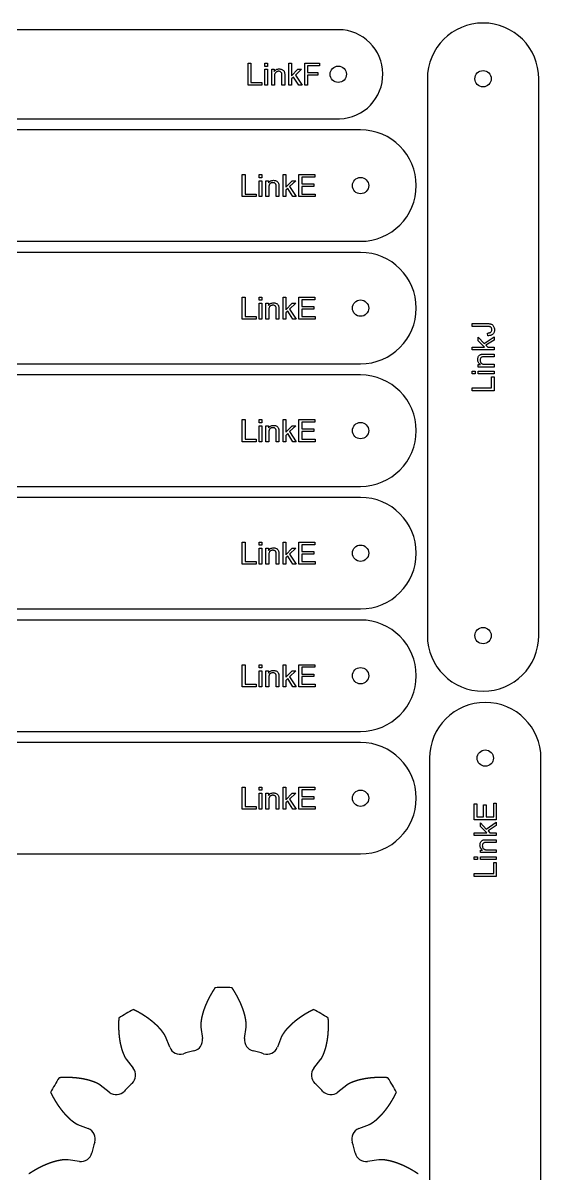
# Model space of a CAD drawing. Header units: millimetres. Extents: x 18 to 1169, y 18 to 1181.
# Drawn here: x 879 to 1158, y 560 to 1180 of the extents above; entities that cross this region are included whole.
import ezdxf

# ---------------------------------------------------------------- set-up
doc = ezdxf.new("R2010")
doc.units = ezdxf.units.MM
doc.layers.add('cut', color=5, linetype='Continuous', true_color=0x0000ff)
doc.layers.add('line engraving', color=1, linetype='Continuous', true_color=0xff0000)

msp = doc.modelspace()

# ---------------------------------------------------------------- linework, layer by layer
at = {"layer": 'cut', "color": 5, "true_color": 0x0000ff}
for p, q in [((974.78, 638.69), (975.67, 632.59)), ((998.33, 632.59), (999.22, 638.69)), ((958.01, 627.86), (955.74, 633.58)), ((1018.26, 633.58), (1015.99, 627.86)), ((934.58, 621.36), (938.39, 616.53)), ((1035.61, 616.53), (1039.42, 621.36)), ((925.47, 603.61), (920.64, 607.42)), ((1053.36, 607.42), (1048.53, 603.61)), ((908.42, 586.26), (914.14, 583.99)), ((1059.86, 583.99), (1065.58, 586.26)), ((909.41, 566.33), (903.31, 567.22)), ((1070.69, 567.22), (1064.59, 566.33))]:
    msp.add_line(p, q, dxfattribs=at)
for points in [[(1096.8, 1149.6), (1096.8, 849.6, 1), (1156.8, 849.6), (1156.8, 1149.6, 1)], [(812.4, 1176, 1.015779), (813.15, 1128.01), (1049.53, 1128.01, 0.980982), (1049, 1176)], [(1060.8, 1122), (726, 1122, 1), (726, 1062), (1060.8, 1062, 1)], [(1060.8, 1056), (726, 1056, 1), (726, 996), (1060.8, 996, 1)], [(1060.8, 990), (726, 990, 1), (726, 930), (1060.8, 930, 1)], [(1060.8, 924), (726, 924, 1), (726, 864), (1060.8, 864, 1)], [(1060.8, 858), (726, 858, 1), (726, 798), (1060.8, 798, 1)], [(1098, 783.6), (1098, 448.8, 1), (1158, 448.8), (1158, 783.6, 1)], [(1060.8, 792), (726, 792, 1), (726, 732), (1060.8, 732, 1)]]:
    msp.add_lwpolyline(points, format="xyb", close=True, dxfattribs=at)
for centre in [(1048.8, 1152), (1126.8, 1149.6), (1060.8, 1092), (1060.8, 1026), (1060.8, 960), (1060.8, 894), (1126.8, 849.6), (1060.8, 828), (1128, 783.6), (1060.8, 762)]:
    msp.add_circle(centre, 4.4, dxfattribs=at)
for centre, radius, start, end in [((987, 555), 105, 87.50669, 92.49331), ((987, 555), 105, 117.50669, 122.49331), ((987, 555), 105, 57.50669, 62.49331), ((969.73, 631.73), 6, -77.31832, 8.30621), ((1004.27, 631.73), 6, 171.69379, -102.68168), ((963.59, 630.08), 6, -158.30621, -72.68168), ((1010.41, 630.08), 6, -107.31832, -21.69379), ((987, 555), 72.64, 102.68168, 107.31832), ((987, 555), 72.64, 72.68168, 77.31832), ((933.68, 612.81), 6, -47.31832, 38.30621), ((1040.32, 612.81), 6, 141.69379, -132.68168), ((987, 555), 105, 147.50669, 152.49331), ((987, 555), 72.64, 132.68168, 137.31832), ((987, 555), 72.64, 42.68168, 47.31832), ((987, 555), 105, 27.50669, 32.49331), ((929.19, 608.32), 6, -128.30621, -42.68168), ((1044.81, 608.32), 6, -137.31832, -51.69379), ((911.92, 578.41), 6, -17.31832, 68.30621), ((1062.08, 578.41), 6, 111.69379, -162.68168), ((910.27, 572.27), 6, -98.30621, -12.68168), ((987, 555), 72.64, 162.68168, 167.31832), ((987, 555), 72.64, 12.68168, 17.31832), ((1063.73, 572.27), 6, -167.31832, -81.69379)]:
    msp.add_arc(centre, radius, start, end, dxfattribs=at)
for points in [[(982.43, 659.9), (982.39, 659.84), (982.32, 659.73), (982.2, 659.55), (982.05, 659.32), (981.86, 659.03), (981.67, 658.73), (981.48, 658.44), (981.3, 658.14), (981.11, 657.85), (980.93, 657.55), (980.76, 657.26), (980.58, 656.96), (980.41, 656.67), (980.24, 656.37), (980.07, 656.07), (979.9, 655.77), (979.73, 655.48), (979.57, 655.18), (979.41, 654.88), (979.25, 654.58), (979.1, 654.28), (978.94, 653.98), (978.79, 653.67), (978.64, 653.37), (978.49, 653.07), (978.35, 652.77), (978.2, 652.47), (978.06, 652.16), (977.93, 651.86), (977.79, 651.56), (977.66, 651.25), (977.53, 650.95), (977.4, 650.64), (977.27, 650.34), (977.15, 650.03), (977.03, 649.73), (976.91, 649.42), (976.79, 649.12), (976.68, 648.81), (976.57, 648.51), (976.46, 648.2), (976.36, 647.89), (976.25, 647.58), (976.15, 647.28), (976.06, 646.97), (975.96, 646.66), (975.87, 646.36), (975.78, 646.05), (975.7, 645.74), (975.62, 645.43), (975.54, 645.12), (975.46, 644.82), (975.39, 644.51), (975.32, 644.2), (975.25, 643.89), (975.19, 643.58), (975.13, 643.28), (975.07, 642.97), (975.02, 642.66), (974.97, 642.35), (974.92, 642.04), (974.89, 641.74), (974.85, 641.43), (974.82, 641.12), (974.8, 640.82), (974.77, 640.51), (974.75, 640.2), (974.74, 639.9), (974.73, 639.59), (974.73, 639.29), (974.74, 639.05), (974.76, 638.87), (974.77, 638.75), (974.78, 638.69)], [(999.22, 638.69), (999.23, 638.75), (999.24, 638.87), (999.26, 639.05), (999.27, 639.29), (999.27, 639.59), (999.26, 639.9), (999.25, 640.2), (999.23, 640.51), (999.2, 640.82), (999.18, 641.12), (999.15, 641.43), (999.11, 641.74), (999.08, 642.04), (999.03, 642.35), (998.98, 642.66), (998.93, 642.97), (998.87, 643.28), (998.81, 643.58), (998.75, 643.89), (998.68, 644.2), (998.61, 644.51), (998.54, 644.82), (998.46, 645.12), (998.38, 645.43), (998.3, 645.74), (998.22, 646.05), (998.13, 646.36), (998.04, 646.66), (997.94, 646.97), (997.85, 647.28), (997.75, 647.58), (997.64, 647.89), (997.54, 648.2), (997.43, 648.51), (997.32, 648.81), (997.21, 649.12), (997.09, 649.42), (996.97, 649.73), (996.85, 650.03), (996.73, 650.34), (996.6, 650.64), (996.47, 650.95), (996.34, 651.25), (996.21, 651.56), (996.07, 651.86), (995.94, 652.16), (995.8, 652.47), (995.65, 652.77), (995.51, 653.07), (995.36, 653.37), (995.21, 653.67), (995.06, 653.98), (994.9, 654.28), (994.75, 654.58), (994.59, 654.88), (994.43, 655.18), (994.27, 655.48), (994.1, 655.77), (993.93, 656.07), (993.76, 656.37), (993.59, 656.67), (993.42, 656.96), (993.24, 657.26), (993.07, 657.55), (992.89, 657.85), (992.7, 658.14), (992.52, 658.44), (992.33, 658.73), (992.14, 659.03), (991.95, 659.32), (991.8, 659.55), (991.68, 659.73), (991.61, 659.84), (991.57, 659.9)], [(955.74, 633.58), (955.72, 633.64), (955.67, 633.75), (955.59, 633.92), (955.48, 634.13), (955.33, 634.4), (955.17, 634.66), (955, 634.91), (954.83, 635.17), (954.66, 635.42), (954.48, 635.67), (954.31, 635.93), (954.12, 636.17), (953.94, 636.42), (953.74, 636.67), (953.55, 636.91), (953.35, 637.15), (953.14, 637.39), (952.94, 637.62), (952.73, 637.86), (952.52, 638.09), (952.3, 638.32), (952.09, 638.55), (951.87, 638.78), (951.64, 639.01), (951.42, 639.23), (951.19, 639.46), (950.96, 639.68), (950.73, 639.9), (950.49, 640.12), (950.25, 640.34), (950.01, 640.55), (949.77, 640.77), (949.53, 640.98), (949.28, 641.19), (949.03, 641.4), (948.78, 641.61), (948.53, 641.82), (948.27, 642.02), (948.01, 642.23), (947.75, 642.43), (947.49, 642.63), (947.23, 642.83), (946.96, 643.03), (946.7, 643.23), (946.43, 643.42), (946.16, 643.61), (945.88, 643.81), (945.61, 644), (945.33, 644.19), (945.05, 644.37), (944.77, 644.56), (944.49, 644.75), (944.21, 644.93), (943.92, 645.11), (943.63, 645.29), (943.35, 645.47), (943.06, 645.65), (942.76, 645.82), (942.47, 646), (942.17, 646.17), (941.88, 646.34), (941.58, 646.51), (941.28, 646.68), (940.98, 646.85), (940.67, 647.01), (940.37, 647.18), (940.06, 647.34), (939.75, 647.5), (939.44, 647.66), (939.13, 647.82), (938.88, 647.94), (938.69, 648.04), (938.57, 648.1), (938.51, 648.13)], [(1035.49, 648.13), (1035.43, 648.1), (1035.31, 648.04), (1035.12, 647.94), (1034.87, 647.82), (1034.56, 647.66), (1034.25, 647.5), (1033.94, 647.34), (1033.63, 647.18), (1033.33, 647.01), (1033.02, 646.85), (1032.72, 646.68), (1032.42, 646.51), (1032.12, 646.34), (1031.83, 646.17), (1031.53, 646), (1031.24, 645.82), (1030.94, 645.65), (1030.65, 645.47), (1030.37, 645.29), (1030.08, 645.11), (1029.79, 644.93), (1029.51, 644.75), (1029.23, 644.56), (1028.95, 644.37), (1028.67, 644.19), (1028.39, 644), (1028.12, 643.81), (1027.84, 643.61), (1027.57, 643.42), (1027.3, 643.23), (1027.04, 643.03), (1026.77, 642.83), (1026.51, 642.63), (1026.25, 642.43), (1025.99, 642.23), (1025.73, 642.02), (1025.47, 641.82), (1025.22, 641.61), (1024.97, 641.4), (1024.72, 641.19), (1024.47, 640.98), (1024.23, 640.77), (1023.99, 640.55), (1023.75, 640.34), (1023.51, 640.12), (1023.27, 639.9), (1023.04, 639.68), (1022.81, 639.46), (1022.58, 639.23), (1022.36, 639.01), (1022.13, 638.78), (1021.91, 638.55), (1021.7, 638.32), (1021.48, 638.09), (1021.27, 637.86), (1021.06, 637.62), (1020.86, 637.39), (1020.65, 637.15), (1020.45, 636.91), (1020.26, 636.67), (1020.06, 636.42), (1019.88, 636.17), (1019.69, 635.93), (1019.52, 635.67), (1019.34, 635.42), (1019.17, 635.17), (1019, 634.91), (1018.83, 634.66), (1018.67, 634.4), (1018.52, 634.13), (1018.41, 633.92), (1018.33, 633.75), (1018.28, 633.64), (1018.26, 633.58)], [(930.59, 643.56), (930.59, 643.49), (930.58, 643.35), (930.57, 643.14), (930.55, 642.86), (930.53, 642.52), (930.52, 642.17), (930.5, 641.82), (930.49, 641.47), (930.48, 641.13), (930.47, 640.78), (930.46, 640.44), (930.46, 640.09), (930.46, 639.75), (930.46, 639.41), (930.46, 639.06), (930.46, 638.72), (930.47, 638.38), (930.48, 638.04), (930.49, 637.7), (930.5, 637.36), (930.52, 637.02), (930.53, 636.69), (930.55, 636.35), (930.57, 636.01), (930.6, 635.68), (930.62, 635.34), (930.65, 635.01), (930.68, 634.68), (930.71, 634.35), (930.75, 634.02), (930.78, 633.69), (930.82, 633.36), (930.86, 633.03), (930.91, 632.7), (930.95, 632.38), (931, 632.05), (931.05, 631.73), (931.1, 631.41), (931.16, 631.08), (931.21, 630.76), (931.27, 630.44), (931.34, 630.13), (931.4, 629.81), (931.47, 629.49), (931.54, 629.18), (931.61, 628.86), (931.69, 628.55), (931.76, 628.24), (931.84, 627.93), (931.92, 627.62), (932.01, 627.32), (932.1, 627.01), (932.19, 626.71), (932.28, 626.41), (932.38, 626.11), (932.48, 625.81), (932.58, 625.51), (932.69, 625.22), (932.79, 624.93), (932.9, 624.63), (933.02, 624.35), (933.14, 624.06), (933.26, 623.78), (933.39, 623.5), (933.52, 623.22), (933.66, 622.94), (933.79, 622.67), (933.93, 622.39), (934.07, 622.12), (934.23, 621.86), (934.36, 621.66), (934.47, 621.51), (934.54, 621.41), (934.58, 621.36)], [(1039.42, 621.36), (1039.46, 621.41), (1039.53, 621.51), (1039.64, 621.66), (1039.77, 621.86), (1039.93, 622.12), (1040.07, 622.39), (1040.21, 622.67), (1040.34, 622.94), (1040.48, 623.22), (1040.61, 623.5), (1040.74, 623.78), (1040.86, 624.06), (1040.98, 624.35), (1041.1, 624.63), (1041.21, 624.93), (1041.31, 625.22), (1041.42, 625.51), (1041.52, 625.81), (1041.62, 626.11), (1041.72, 626.41), (1041.81, 626.71), (1041.9, 627.01), (1041.99, 627.32), (1042.08, 627.62), (1042.16, 627.93), (1042.24, 628.24), (1042.31, 628.55), (1042.39, 628.86), (1042.46, 629.18), (1042.53, 629.49), (1042.6, 629.81), (1042.66, 630.13), (1042.73, 630.44), (1042.79, 630.76), (1042.84, 631.08), (1042.9, 631.41), (1042.95, 631.73), (1043, 632.05), (1043.05, 632.38), (1043.09, 632.7), (1043.14, 633.03), (1043.18, 633.36), (1043.22, 633.69), (1043.25, 634.02), (1043.29, 634.35), (1043.32, 634.68), (1043.35, 635.01), (1043.38, 635.34), (1043.4, 635.68), (1043.43, 636.01), (1043.45, 636.35), (1043.47, 636.69), (1043.48, 637.02), (1043.5, 637.36), (1043.51, 637.7), (1043.52, 638.04), (1043.53, 638.38), (1043.54, 638.72), (1043.54, 639.06), (1043.54, 639.41), (1043.54, 639.75), (1043.54, 640.09), (1043.54, 640.44), (1043.53, 640.78), (1043.52, 641.13), (1043.51, 641.47), (1043.5, 641.82), (1043.48, 642.17), (1043.47, 642.52), (1043.45, 642.86), (1043.43, 643.14), (1043.42, 643.35), (1043.41, 643.49), (1043.41, 643.56)], [(920.64, 607.42), (920.59, 607.46), (920.49, 607.53), (920.34, 607.64), (920.14, 607.77), (919.88, 607.93), (919.61, 608.07), (919.33, 608.21), (919.06, 608.34), (918.78, 608.48), (918.5, 608.61), (918.22, 608.74), (917.94, 608.86), (917.65, 608.98), (917.37, 609.1), (917.07, 609.21), (916.78, 609.31), (916.49, 609.42), (916.19, 609.52), (915.89, 609.62), (915.59, 609.72), (915.29, 609.81), (914.99, 609.9), (914.68, 609.99), (914.38, 610.08), (914.07, 610.16), (913.76, 610.24), (913.45, 610.31), (913.14, 610.39), (912.82, 610.46), (912.51, 610.53), (912.19, 610.6), (911.87, 610.66), (911.56, 610.73), (911.24, 610.79), (910.92, 610.84), (910.59, 610.9), (910.27, 610.95), (909.95, 611), (909.62, 611.05), (909.3, 611.09), (908.97, 611.14), (908.64, 611.18), (908.31, 611.22), (907.98, 611.25), (907.65, 611.29), (907.32, 611.32), (906.99, 611.35), (906.66, 611.38), (906.32, 611.4), (905.99, 611.43), (905.65, 611.45), (905.31, 611.47), (904.98, 611.48), (904.64, 611.5), (904.3, 611.51), (903.96, 611.52), (903.62, 611.53), (903.28, 611.54), (902.94, 611.54), (902.59, 611.54), (902.25, 611.54), (901.91, 611.54), (901.56, 611.54), (901.22, 611.53), (900.87, 611.52), (900.53, 611.51), (900.18, 611.5), (899.83, 611.48), (899.48, 611.47), (899.14, 611.45), (898.86, 611.43), (898.65, 611.42), (898.51, 611.41), (898.44, 611.41)], [(1075.56, 611.41), (1075.49, 611.41), (1075.35, 611.42), (1075.14, 611.43), (1074.86, 611.45), (1074.52, 611.47), (1074.17, 611.48), (1073.82, 611.5), (1073.47, 611.51), (1073.13, 611.52), (1072.78, 611.53), (1072.44, 611.54), (1072.09, 611.54), (1071.75, 611.54), (1071.41, 611.54), (1071.06, 611.54), (1070.72, 611.54), (1070.38, 611.53), (1070.04, 611.52), (1069.7, 611.51), (1069.36, 611.5), (1069.02, 611.48), (1068.69, 611.47), (1068.35, 611.45), (1068.01, 611.43), (1067.68, 611.4), (1067.34, 611.38), (1067.01, 611.35), (1066.68, 611.32), (1066.35, 611.29), (1066.02, 611.25), (1065.69, 611.22), (1065.36, 611.18), (1065.03, 611.14), (1064.7, 611.09), (1064.38, 611.05), (1064.05, 611), (1063.73, 610.95), (1063.41, 610.9), (1063.08, 610.84), (1062.76, 610.79), (1062.44, 610.73), (1062.13, 610.66), (1061.81, 610.6), (1061.49, 610.53), (1061.18, 610.46), (1060.86, 610.39), (1060.55, 610.31), (1060.24, 610.24), (1059.93, 610.16), (1059.62, 610.08), (1059.32, 609.99), (1059.01, 609.9), (1058.71, 609.81), (1058.41, 609.72), (1058.11, 609.62), (1057.81, 609.52), (1057.51, 609.42), (1057.22, 609.31), (1056.93, 609.21), (1056.63, 609.1), (1056.35, 608.98), (1056.06, 608.86), (1055.78, 608.74), (1055.5, 608.61), (1055.22, 608.48), (1054.94, 608.34), (1054.67, 608.21), (1054.39, 608.07), (1054.12, 607.93), (1053.86, 607.77), (1053.66, 607.64), (1053.51, 607.53), (1053.41, 607.46), (1053.36, 607.42)], [(893.87, 603.49), (893.9, 603.43), (893.96, 603.31), (894.06, 603.12), (894.18, 602.87), (894.34, 602.56), (894.5, 602.25), (894.66, 601.94), (894.82, 601.63), (894.99, 601.33), (895.15, 601.02), (895.32, 600.72), (895.49, 600.42), (895.66, 600.12), (895.83, 599.83), (896, 599.53), (896.18, 599.24), (896.35, 598.94), (896.53, 598.65), (896.71, 598.37), (896.89, 598.08), (897.07, 597.79), (897.25, 597.51), (897.44, 597.23), (897.63, 596.95), (897.81, 596.67), (898, 596.39), (898.19, 596.12), (898.39, 595.84), (898.58, 595.57), (898.77, 595.3), (898.97, 595.04), (899.17, 594.77), (899.37, 594.51), (899.57, 594.25), (899.77, 593.99), (899.98, 593.73), (900.18, 593.47), (900.39, 593.22), (900.6, 592.97), (900.81, 592.72), (901.02, 592.47), (901.23, 592.23), (901.45, 591.99), (901.66, 591.75), (901.88, 591.51), (902.1, 591.27), (902.32, 591.04), (902.54, 590.81), (902.77, 590.58), (902.99, 590.36), (903.22, 590.13), (903.45, 589.91), (903.68, 589.7), (903.91, 589.48), (904.14, 589.27), (904.38, 589.06), (904.61, 588.86), (904.85, 588.65), (905.09, 588.45), (905.33, 588.26), (905.58, 588.06), (905.83, 587.88), (906.07, 587.69), (906.33, 587.52), (906.58, 587.34), (906.83, 587.17), (907.09, 587), (907.34, 586.83), (907.6, 586.67), (907.87, 586.52), (908.08, 586.41), (908.25, 586.33), (908.36, 586.28), (908.42, 586.26)], [(1065.58, 586.26), (1065.64, 586.28), (1065.75, 586.33), (1065.92, 586.41), (1066.13, 586.52), (1066.4, 586.67), (1066.66, 586.83), (1066.91, 587), (1067.17, 587.17), (1067.42, 587.34), (1067.67, 587.52), (1067.93, 587.69), (1068.17, 587.88), (1068.42, 588.06), (1068.67, 588.26), (1068.91, 588.45), (1069.15, 588.65), (1069.39, 588.86), (1069.62, 589.06), (1069.86, 589.27), (1070.09, 589.48), (1070.32, 589.7), (1070.55, 589.91), (1070.78, 590.13), (1071.01, 590.36), (1071.23, 590.58), (1071.46, 590.81), (1071.68, 591.04), (1071.9, 591.27), (1072.12, 591.51), (1072.34, 591.75), (1072.55, 591.99), (1072.77, 592.23), (1072.98, 592.47), (1073.19, 592.72), (1073.4, 592.97), (1073.61, 593.22), (1073.82, 593.47), (1074.02, 593.73), (1074.23, 593.99), (1074.43, 594.25), (1074.63, 594.51), (1074.83, 594.77), (1075.03, 595.04), (1075.23, 595.3), (1075.42, 595.57), (1075.61, 595.84), (1075.81, 596.12), (1076, 596.39), (1076.19, 596.67), (1076.37, 596.95), (1076.56, 597.23), (1076.75, 597.51), (1076.93, 597.79), (1077.11, 598.08), (1077.29, 598.37), (1077.47, 598.65), (1077.65, 598.94), (1077.82, 599.24), (1078, 599.53), (1078.17, 599.83), (1078.34, 600.12), (1078.51, 600.42), (1078.68, 600.72), (1078.85, 601.02), (1079.01, 601.33), (1079.18, 601.63), (1079.34, 601.94), (1079.5, 602.25), (1079.66, 602.56), (1079.82, 602.87), (1079.94, 603.12), (1080.04, 603.31), (1080.1, 603.43), (1080.13, 603.49)], [(903.31, 567.22), (903.25, 567.23), (903.13, 567.24), (902.95, 567.26), (902.71, 567.27), (902.41, 567.27), (902.1, 567.26), (901.8, 567.25), (901.49, 567.23), (901.18, 567.2), (900.88, 567.18), (900.57, 567.15), (900.26, 567.11), (899.96, 567.08), (899.65, 567.03), (899.34, 566.98), (899.03, 566.93), (898.72, 566.87), (898.42, 566.81), (898.11, 566.75), (897.8, 566.68), (897.49, 566.61), (897.18, 566.54), (896.88, 566.46), (896.57, 566.38), (896.26, 566.3), (895.95, 566.22), (895.64, 566.13), (895.34, 566.04), (895.03, 565.94), (894.72, 565.85), (894.42, 565.75), (894.11, 565.64), (893.8, 565.54), (893.49, 565.43), (893.19, 565.32), (892.88, 565.21), (892.58, 565.09), (892.27, 564.97), (891.97, 564.85), (891.66, 564.73), (891.36, 564.6), (891.05, 564.47), (890.75, 564.34), (890.44, 564.21), (890.14, 564.07), (889.84, 563.94), (889.53, 563.8), (889.23, 563.65), (888.93, 563.51), (888.63, 563.36), (888.33, 563.21), (888.02, 563.06), (887.72, 562.9), (887.42, 562.75), (887.12, 562.59), (886.82, 562.43), (886.52, 562.27), (886.23, 562.1), (885.93, 561.93), (885.63, 561.76), (885.33, 561.59), (885.04, 561.42), (884.74, 561.24), (884.45, 561.07), (884.15, 560.89), (883.86, 560.7), (883.56, 560.52), (883.27, 560.33), (882.97, 560.14), (882.68, 559.95), (882.45, 559.8), (882.27, 559.68), (882.16, 559.61), (882.1, 559.57)], [(1091.9, 559.57), (1091.84, 559.61), (1091.73, 559.68), (1091.55, 559.8), (1091.32, 559.95), (1091.03, 560.14), (1090.73, 560.33), (1090.44, 560.52), (1090.14, 560.7), (1089.85, 560.89), (1089.55, 561.07), (1089.26, 561.24), (1088.96, 561.42), (1088.67, 561.59), (1088.37, 561.76), (1088.07, 561.93), (1087.77, 562.1), (1087.48, 562.27), (1087.18, 562.43), (1086.88, 562.59), (1086.58, 562.75), (1086.28, 562.9), (1085.98, 563.06), (1085.67, 563.21), (1085.37, 563.36), (1085.07, 563.51), (1084.77, 563.65), (1084.47, 563.8), (1084.16, 563.94), (1083.86, 564.07), (1083.56, 564.21), (1083.25, 564.34), (1082.95, 564.47), (1082.64, 564.6), (1082.34, 564.73), (1082.03, 564.85), (1081.73, 564.97), (1081.42, 565.09), (1081.12, 565.21), (1080.81, 565.32), (1080.51, 565.43), (1080.2, 565.54), (1079.89, 565.64), (1079.58, 565.75), (1079.28, 565.85), (1078.97, 565.94), (1078.66, 566.04), (1078.36, 566.13), (1078.05, 566.22), (1077.74, 566.3), (1077.43, 566.38), (1077.12, 566.46), (1076.82, 566.54), (1076.51, 566.61), (1076.2, 566.68), (1075.89, 566.75), (1075.58, 566.81), (1075.28, 566.87), (1074.97, 566.93), (1074.66, 566.98), (1074.35, 567.03), (1074.04, 567.08), (1073.74, 567.11), (1073.43, 567.15), (1073.12, 567.18), (1072.82, 567.2), (1072.51, 567.23), (1072.2, 567.25), (1071.9, 567.26), (1071.59, 567.27), (1071.29, 567.27), (1071.05, 567.26), (1070.87, 567.24), (1070.75, 567.23), (1070.69, 567.22)]]:
    msp.add_open_spline(points, degree=5, dxfattribs=at)
at = {"layer": 'line engraving', "color": 1, "true_color": 0xff0000}
for points in [[(1000.21, 1146.07), (1000.21, 1157.93), (1001.77, 1157.93), (1001.77, 1147.47), (1007.62, 1147.47), (1007.62, 1146.07), (1000.21, 1146.07)], [(1009.31, 1156.26), (1009.31, 1157.93), (1010.76, 1157.93), (1010.76, 1156.26), (1009.31, 1156.26)], [(1009.31, 1146.07), (1009.31, 1154.66), (1010.76, 1154.66), (1010.76, 1146.07), (1009.31, 1146.07)], [(1012.98, 1146.07), (1012.98, 1154.66), (1014.29, 1154.66), (1014.29, 1153.44), (1014.54, 1153.77), (1014.82, 1154.06), (1015.12, 1154.3), (1015.45, 1154.5), (1015.8, 1154.66), (1016.18, 1154.77), (1016.59, 1154.83), (1017.02, 1154.86), (1017.4, 1154.84), (1017.77, 1154.79), (1018.12, 1154.7), (1018.45, 1154.58), (1018.76, 1154.43), (1019.02, 1154.25), (1019.24, 1154.06), (1019.43, 1153.84), (1019.58, 1153.61), (1019.7, 1153.35), (1019.8, 1153.07), (1019.88, 1152.77), (1019.91, 1152.53), (1019.94, 1152.21), (1019.96, 1151.82), (1019.96, 1151.35), (1019.96, 1146.07), (1018.5, 1146.07), (1018.5, 1151.3), (1018.49, 1151.71), (1018.46, 1152.07), (1018.41, 1152.38), (1018.33, 1152.63), (1018.23, 1152.84), (1018.1, 1153.02), (1017.93, 1153.19), (1017.73, 1153.33), (1017.51, 1153.45), (1017.26, 1153.53), (1017, 1153.58), (1016.72, 1153.59), (1016.49, 1153.58), (1016.27, 1153.56), (1016.05, 1153.51), (1015.85, 1153.45), (1015.65, 1153.36), (1015.46, 1153.26), (1015.28, 1153.14), (1015.11, 1153), (1014.95, 1152.84), (1014.82, 1152.64), (1014.7, 1152.41), (1014.6, 1152.15), (1014.53, 1151.85), (1014.48, 1151.52), (1014.45, 1151.16), (1014.44, 1150.76), (1014.44, 1146.07), (1012.98, 1146.07)], [(1022.2, 1146.07), (1022.2, 1157.93), (1023.66, 1157.93), (1023.66, 1151.17), (1027.1, 1154.66), (1028.99, 1154.66), (1025.7, 1151.47), (1029.32, 1146.07), (1027.52, 1146.07), (1024.68, 1150.46), (1023.66, 1149.48), (1023.66, 1146.07), (1022.2, 1146.07)], [(1030.74, 1146.07), (1030.74, 1157.93), (1038.74, 1157.93), (1038.74, 1156.53), (1032.31, 1156.53), (1032.31, 1152.86), (1037.88, 1152.86), (1037.88, 1151.46), (1032.31, 1151.46), (1032.31, 1146.07), (1030.74, 1146.07)], [(997.11, 1086.07), (997.11, 1097.93), (998.67, 1097.93), (998.67, 1087.47), (1004.52, 1087.47), (1004.52, 1086.07), (997.11, 1086.07)], [(1006.21, 1096.26), (1006.21, 1097.93), (1007.66, 1097.93), (1007.66, 1096.26), (1006.21, 1096.26)], [(1019.1, 1086.07), (1019.1, 1097.93), (1020.56, 1097.93), (1020.56, 1091.17), (1024, 1094.66), (1025.89, 1094.66), (1022.6, 1091.47), (1026.22, 1086.07), (1024.42, 1086.07), (1021.58, 1090.46), (1020.56, 1089.48), (1020.56, 1086.07), (1019.1, 1086.07)], [(1027.59, 1086.07), (1027.59, 1097.93), (1036.17, 1097.93), (1036.17, 1096.53), (1029.16, 1096.53), (1029.16, 1092.9), (1035.72, 1092.9), (1035.72, 1091.51), (1029.16, 1091.51), (1029.16, 1087.47), (1036.44, 1087.47), (1036.44, 1086.07), (1027.59, 1086.07)], [(1006.21, 1086.07), (1006.21, 1094.66), (1007.66, 1094.66), (1007.66, 1086.07), (1006.21, 1086.07)], [(1009.88, 1086.07), (1009.88, 1094.66), (1011.19, 1094.66), (1011.19, 1093.44), (1011.44, 1093.77), (1011.71, 1094.06), (1012.02, 1094.3), (1012.35, 1094.5), (1012.7, 1094.66), (1013.08, 1094.77), (1013.49, 1094.83), (1013.92, 1094.86), (1014.3, 1094.84), (1014.67, 1094.79), (1015.02, 1094.7), (1015.35, 1094.58), (1015.66, 1094.43), (1015.92, 1094.25), (1016.14, 1094.06), (1016.33, 1093.84), (1016.48, 1093.61), (1016.6, 1093.35), (1016.7, 1093.07), (1016.78, 1092.77), (1016.81, 1092.53), (1016.84, 1092.21), (1016.85, 1091.82), (1016.86, 1091.35), (1016.86, 1086.07), (1015.4, 1086.07), (1015.4, 1091.3), (1015.39, 1091.71), (1015.36, 1092.07), (1015.31, 1092.38), (1015.23, 1092.63), (1015.13, 1092.84), (1015, 1093.02), (1014.83, 1093.19), (1014.63, 1093.33), (1014.41, 1093.45), (1014.16, 1093.53), (1013.9, 1093.58), (1013.62, 1093.59), (1013.39, 1093.58), (1013.17, 1093.56), (1012.95, 1093.51), (1012.75, 1093.45), (1012.55, 1093.36), (1012.36, 1093.26), (1012.18, 1093.14), (1012.01, 1093), (1011.85, 1092.84), (1011.71, 1092.64), (1011.6, 1092.41), (1011.5, 1092.15), (1011.43, 1091.85), (1011.38, 1091.52), (1011.35, 1091.16), (1011.33, 1090.76), (1011.33, 1086.07), (1009.88, 1086.07)], [(997.11, 1020.07), (997.11, 1031.93), (998.67, 1031.93), (998.67, 1021.47), (1004.52, 1021.47), (1004.52, 1020.07), (997.11, 1020.07)], [(1006.21, 1030.26), (1006.21, 1031.93), (1007.66, 1031.93), (1007.66, 1030.26), (1006.21, 1030.26)], [(1019.1, 1020.07), (1019.1, 1031.93), (1020.56, 1031.93), (1020.56, 1025.17), (1024, 1028.66), (1025.89, 1028.66), (1022.6, 1025.47), (1026.22, 1020.07), (1024.42, 1020.07), (1021.58, 1024.46), (1020.56, 1023.48), (1020.56, 1020.07), (1019.1, 1020.07)], [(1027.59, 1020.07), (1027.59, 1031.93), (1036.17, 1031.93), (1036.17, 1030.53), (1029.16, 1030.53), (1029.16, 1026.9), (1035.72, 1026.9), (1035.72, 1025.51), (1029.16, 1025.51), (1029.16, 1021.47), (1036.44, 1021.47), (1036.44, 1020.07), (1027.59, 1020.07)], [(1006.21, 1020.07), (1006.21, 1028.66), (1007.66, 1028.66), (1007.66, 1020.07), (1006.21, 1020.07)], [(1009.88, 1020.07), (1009.88, 1028.66), (1011.19, 1028.66), (1011.19, 1027.44), (1011.44, 1027.77), (1011.71, 1028.06), (1012.02, 1028.3), (1012.35, 1028.5), (1012.7, 1028.66), (1013.08, 1028.77), (1013.49, 1028.83), (1013.92, 1028.86), (1014.3, 1028.84), (1014.67, 1028.79), (1015.02, 1028.7), (1015.35, 1028.58), (1015.66, 1028.43), (1015.92, 1028.25), (1016.14, 1028.06), (1016.33, 1027.84), (1016.48, 1027.61), (1016.6, 1027.35), (1016.7, 1027.07), (1016.78, 1026.77), (1016.81, 1026.53), (1016.84, 1026.21), (1016.85, 1025.82), (1016.86, 1025.35), (1016.86, 1020.07), (1015.4, 1020.07), (1015.4, 1025.3), (1015.39, 1025.71), (1015.36, 1026.07), (1015.31, 1026.38), (1015.23, 1026.63), (1015.13, 1026.84), (1015, 1027.02), (1014.83, 1027.19), (1014.63, 1027.33), (1014.41, 1027.45), (1014.16, 1027.53), (1013.9, 1027.58), (1013.62, 1027.59), (1013.39, 1027.58), (1013.17, 1027.56), (1012.95, 1027.51), (1012.75, 1027.45), (1012.55, 1027.36), (1012.36, 1027.26), (1012.18, 1027.14), (1012.01, 1027), (1011.85, 1026.84), (1011.71, 1026.64), (1011.6, 1026.41), (1011.5, 1026.15), (1011.43, 1025.85), (1011.38, 1025.52), (1011.35, 1025.16), (1011.33, 1024.76), (1011.33, 1020.07), (1009.88, 1020.07)], [(1129.36, 1011.17), (1129.17, 1012.58), (1129.5, 1012.6), (1129.8, 1012.64), (1130.07, 1012.68), (1130.31, 1012.74), (1130.53, 1012.81), (1130.73, 1012.89), (1130.89, 1012.99), (1131.03, 1013.09), (1131.25, 1013.34), (1131.41, 1013.63), (1131.5, 1013.97), (1131.53, 1014.35), (1131.52, 1014.63), (1131.46, 1014.9), (1131.38, 1015.14), (1131.26, 1015.37), (1131.11, 1015.56), (1130.94, 1015.73), (1130.75, 1015.86), (1130.53, 1015.96), (1130.26, 1016.03), (1129.92, 1016.08), (1129.52, 1016.11), (1129.04, 1016.12), (1120.87, 1016.12), (1120.87, 1017.69), (1128.95, 1017.69), (1129.31, 1017.68), (1129.65, 1017.67), (1129.97, 1017.64), (1130.27, 1017.6), (1130.55, 1017.55), (1130.81, 1017.49), (1131.04, 1017.41), (1131.26, 1017.33), (1131.64, 1017.12), (1131.98, 1016.86), (1132.26, 1016.55), (1132.5, 1016.19), (1132.69, 1015.78), (1132.82, 1015.34), (1132.91, 1014.86), (1132.93, 1014.36), (1132.92, 1013.98), (1132.88, 1013.62), (1132.81, 1013.29), (1132.71, 1012.98), (1132.58, 1012.69), (1132.43, 1012.43), (1132.24, 1012.18), (1132.03, 1011.96), (1131.8, 1011.77), (1131.53, 1011.6), (1131.24, 1011.46), (1130.92, 1011.35), (1130.57, 1011.27), (1130.2, 1011.21), (1129.79, 1011.17), (1129.36, 1011.17)], [(1132.73, 1003.51), (1120.87, 1003.51), (1120.87, 1004.96), (1127.63, 1004.96), (1124.14, 1008.41), (1124.14, 1010.29), (1127.33, 1007.01), (1132.73, 1010.63), (1132.73, 1008.83), (1128.34, 1005.99), (1129.32, 1004.96), (1132.73, 1004.96), (1132.73, 1003.51)], [(1132.73, 994.29), (1124.14, 994.29), (1124.14, 995.6), (1125.36, 995.6), (1125.03, 995.85), (1124.74, 996.12), (1124.5, 996.42), (1124.3, 996.75), (1124.14, 997.11), (1124.03, 997.49), (1123.97, 997.9), (1123.94, 998.33), (1123.96, 998.71), (1124.01, 999.08), (1124.1, 999.42), (1124.22, 999.76), (1124.37, 1000.06), (1124.55, 1000.33), (1124.74, 1000.55), (1124.96, 1000.73), (1125.19, 1000.88), (1125.45, 1001.01), (1125.73, 1001.11), (1126.03, 1001.19), (1126.27, 1001.22), (1126.59, 1001.25), (1126.98, 1001.26), (1127.45, 1001.27), (1132.73, 1001.27), (1132.73, 999.81), (1127.5, 999.81), (1127.09, 999.8), (1126.73, 999.77), (1126.42, 999.71), (1126.17, 999.64), (1125.96, 999.54), (1125.78, 999.4), (1125.61, 999.24), (1125.47, 999.04), (1125.35, 998.81), (1125.27, 998.57), (1125.22, 998.3), (1125.21, 998.02), (1125.22, 997.79), (1125.24, 997.57), (1125.29, 997.36), (1125.35, 997.16), (1125.44, 996.96), (1125.54, 996.77), (1125.66, 996.59), (1125.8, 996.42), (1125.96, 996.26), (1126.16, 996.12), (1126.39, 996.01), (1126.65, 995.91), (1126.95, 995.84), (1127.28, 995.78), (1127.64, 995.75), (1128.04, 995.74), (1132.73, 995.74), (1132.73, 994.29)], [(1122.54, 990.61), (1120.87, 990.61), (1120.87, 992.07), (1122.54, 992.07), (1122.54, 990.61)], [(1132.73, 990.61), (1124.14, 990.61), (1124.14, 992.07), (1132.73, 992.07), (1132.73, 990.61)], [(1132.73, 981.51), (1120.87, 981.51), (1120.87, 983.08), (1131.33, 983.08), (1131.33, 988.92), (1132.73, 988.92), (1132.73, 981.51)], [(997.11, 954.07), (997.11, 965.93), (998.67, 965.93), (998.67, 955.47), (1004.52, 955.47), (1004.52, 954.07), (997.11, 954.07)], [(1006.21, 964.26), (1006.21, 965.93), (1007.66, 965.93), (1007.66, 964.26), (1006.21, 964.26)], [(1006.21, 954.07), (1006.21, 962.66), (1007.66, 962.66), (1007.66, 954.07), (1006.21, 954.07)], [(1009.88, 954.07), (1009.88, 962.66), (1011.19, 962.66), (1011.19, 961.44), (1011.44, 961.77), (1011.71, 962.06), (1012.02, 962.3), (1012.35, 962.5), (1012.7, 962.66), (1013.08, 962.77), (1013.49, 962.83), (1013.92, 962.86), (1014.3, 962.84), (1014.67, 962.79), (1015.02, 962.7), (1015.35, 962.58), (1015.66, 962.43), (1015.92, 962.25), (1016.14, 962.06), (1016.33, 961.84), (1016.48, 961.61), (1016.6, 961.35), (1016.7, 961.07), (1016.78, 960.77), (1016.81, 960.53), (1016.84, 960.21), (1016.85, 959.82), (1016.86, 959.35), (1016.86, 954.07), (1015.4, 954.07), (1015.4, 959.3), (1015.39, 959.71), (1015.36, 960.07), (1015.31, 960.38), (1015.23, 960.63), (1015.13, 960.84), (1015, 961.02), (1014.83, 961.19), (1014.63, 961.33), (1014.41, 961.45), (1014.16, 961.53), (1013.9, 961.58), (1013.62, 961.59), (1013.39, 961.58), (1013.17, 961.56), (1012.95, 961.51), (1012.75, 961.45), (1012.55, 961.36), (1012.36, 961.26), (1012.18, 961.14), (1012.01, 961), (1011.85, 960.84), (1011.71, 960.64), (1011.6, 960.41), (1011.5, 960.15), (1011.43, 959.85), (1011.38, 959.52), (1011.35, 959.16), (1011.33, 958.76), (1011.33, 954.07), (1009.88, 954.07)], [(1019.1, 954.07), (1019.1, 965.93), (1020.56, 965.93), (1020.56, 959.17), (1024, 962.66), (1025.89, 962.66), (1022.6, 959.47), (1026.22, 954.07), (1024.42, 954.07), (1021.58, 958.46), (1020.56, 957.48), (1020.56, 954.07), (1019.1, 954.07)], [(1027.59, 954.07), (1027.59, 965.93), (1036.17, 965.93), (1036.17, 964.53), (1029.16, 964.53), (1029.16, 960.9), (1035.72, 960.9), (1035.72, 959.51), (1029.16, 959.51), (1029.16, 955.47), (1036.44, 955.47), (1036.44, 954.07), (1027.59, 954.07)], [(997.11, 888.07), (997.11, 899.93), (998.67, 899.93), (998.67, 889.47), (1004.52, 889.47), (1004.52, 888.07), (997.11, 888.07)], [(1006.21, 898.26), (1006.21, 899.93), (1007.66, 899.93), (1007.66, 898.26), (1006.21, 898.26)], [(1019.1, 888.07), (1019.1, 899.93), (1020.56, 899.93), (1020.56, 893.17), (1024, 896.66), (1025.89, 896.66), (1022.6, 893.47), (1026.22, 888.07), (1024.42, 888.07), (1021.58, 892.46), (1020.56, 891.48), (1020.56, 888.07), (1019.1, 888.07)], [(1027.59, 888.07), (1027.59, 899.93), (1036.17, 899.93), (1036.17, 898.53), (1029.16, 898.53), (1029.16, 894.9), (1035.72, 894.9), (1035.72, 893.51), (1029.16, 893.51), (1029.16, 889.47), (1036.44, 889.47), (1036.44, 888.07), (1027.59, 888.07)], [(1006.21, 888.07), (1006.21, 896.66), (1007.66, 896.66), (1007.66, 888.07), (1006.21, 888.07)], [(1009.88, 888.07), (1009.88, 896.66), (1011.19, 896.66), (1011.19, 895.44), (1011.44, 895.77), (1011.71, 896.06), (1012.02, 896.3), (1012.35, 896.5), (1012.7, 896.66), (1013.08, 896.77), (1013.49, 896.83), (1013.92, 896.86), (1014.3, 896.84), (1014.67, 896.79), (1015.02, 896.7), (1015.35, 896.58), (1015.66, 896.43), (1015.92, 896.25), (1016.14, 896.06), (1016.33, 895.84), (1016.48, 895.61), (1016.6, 895.35), (1016.7, 895.07), (1016.78, 894.77), (1016.81, 894.53), (1016.84, 894.21), (1016.85, 893.82), (1016.86, 893.35), (1016.86, 888.07), (1015.4, 888.07), (1015.4, 893.3), (1015.39, 893.71), (1015.36, 894.07), (1015.31, 894.38), (1015.23, 894.63), (1015.13, 894.84), (1015, 895.02), (1014.83, 895.19), (1014.63, 895.33), (1014.41, 895.45), (1014.16, 895.53), (1013.9, 895.58), (1013.62, 895.59), (1013.39, 895.58), (1013.17, 895.56), (1012.95, 895.51), (1012.75, 895.45), (1012.55, 895.36), (1012.36, 895.26), (1012.18, 895.14), (1012.01, 895), (1011.85, 894.84), (1011.71, 894.64), (1011.6, 894.41), (1011.5, 894.15), (1011.43, 893.85), (1011.38, 893.52), (1011.35, 893.16), (1011.33, 892.76), (1011.33, 888.07), (1009.88, 888.07)], [(997.11, 822.07), (997.11, 833.93), (998.67, 833.93), (998.67, 823.47), (1004.52, 823.47), (1004.52, 822.07), (997.11, 822.07)], [(1006.21, 832.26), (1006.21, 833.93), (1007.66, 833.93), (1007.66, 832.26), (1006.21, 832.26)], [(1009.88, 822.07), (1009.88, 830.66), (1011.19, 830.66), (1011.19, 829.44), (1011.44, 829.77), (1011.71, 830.06), (1012.02, 830.3), (1012.35, 830.5), (1012.7, 830.66), (1013.08, 830.77), (1013.49, 830.83), (1013.92, 830.86), (1014.3, 830.84), (1014.67, 830.79), (1015.02, 830.7), (1015.35, 830.58), (1015.66, 830.43), (1015.92, 830.25), (1016.14, 830.06), (1016.33, 829.84), (1016.48, 829.61), (1016.6, 829.35), (1016.7, 829.07), (1016.78, 828.77), (1016.81, 828.53), (1016.84, 828.21), (1016.85, 827.82), (1016.86, 827.35), (1016.86, 822.07), (1015.4, 822.07), (1015.4, 827.3), (1015.39, 827.71), (1015.36, 828.07), (1015.31, 828.38), (1015.23, 828.63), (1015.13, 828.84), (1015, 829.02), (1014.83, 829.19), (1014.63, 829.33), (1014.41, 829.45), (1014.16, 829.53), (1013.9, 829.58), (1013.62, 829.59), (1013.39, 829.58), (1013.17, 829.56), (1012.95, 829.51), (1012.75, 829.45), (1012.55, 829.36), (1012.36, 829.26), (1012.18, 829.14), (1012.01, 829), (1011.85, 828.84), (1011.71, 828.64), (1011.6, 828.41), (1011.5, 828.15), (1011.43, 827.85), (1011.38, 827.52), (1011.35, 827.16), (1011.33, 826.76), (1011.33, 822.07), (1009.88, 822.07)], [(1019.1, 822.07), (1019.1, 833.93), (1020.56, 833.93), (1020.56, 827.17), (1024, 830.66), (1025.89, 830.66), (1022.6, 827.47), (1026.22, 822.07), (1024.42, 822.07), (1021.58, 826.46), (1020.56, 825.48), (1020.56, 822.07), (1019.1, 822.07)], [(1027.59, 822.07), (1027.59, 833.93), (1036.17, 833.93), (1036.17, 832.53), (1029.16, 832.53), (1029.16, 828.9), (1035.72, 828.9), (1035.72, 827.51), (1029.16, 827.51), (1029.16, 823.47), (1036.44, 823.47), (1036.44, 822.07), (1027.59, 822.07)], [(1006.21, 822.07), (1006.21, 830.66), (1007.66, 830.66), (1007.66, 822.07), (1006.21, 822.07)], [(997.11, 756.07), (997.11, 767.93), (998.67, 767.93), (998.67, 757.47), (1004.52, 757.47), (1004.52, 756.07), (997.11, 756.07)], [(1006.21, 766.26), (1006.21, 767.93), (1007.66, 767.93), (1007.66, 766.26), (1006.21, 766.26)], [(1006.21, 756.07), (1006.21, 764.66), (1007.66, 764.66), (1007.66, 756.07), (1006.21, 756.07)], [(1009.88, 756.07), (1009.88, 764.66), (1011.19, 764.66), (1011.19, 763.44), (1011.44, 763.77), (1011.71, 764.06), (1012.02, 764.3), (1012.35, 764.5), (1012.7, 764.66), (1013.08, 764.77), (1013.49, 764.83), (1013.92, 764.86), (1014.3, 764.84), (1014.67, 764.79), (1015.02, 764.7), (1015.35, 764.58), (1015.66, 764.43), (1015.92, 764.25), (1016.14, 764.06), (1016.33, 763.84), (1016.48, 763.61), (1016.6, 763.35), (1016.7, 763.07), (1016.78, 762.77), (1016.81, 762.53), (1016.84, 762.21), (1016.85, 761.82), (1016.86, 761.35), (1016.86, 756.07), (1015.4, 756.07), (1015.4, 761.3), (1015.39, 761.71), (1015.36, 762.07), (1015.31, 762.38), (1015.23, 762.63), (1015.13, 762.84), (1015, 763.02), (1014.83, 763.19), (1014.63, 763.33), (1014.41, 763.45), (1014.16, 763.53), (1013.9, 763.58), (1013.62, 763.59), (1013.39, 763.58), (1013.17, 763.56), (1012.95, 763.51), (1012.75, 763.45), (1012.55, 763.36), (1012.36, 763.26), (1012.18, 763.14), (1012.01, 763), (1011.85, 762.84), (1011.71, 762.64), (1011.6, 762.41), (1011.5, 762.15), (1011.43, 761.85), (1011.38, 761.52), (1011.35, 761.16), (1011.33, 760.76), (1011.33, 756.07), (1009.88, 756.07)], [(1019.1, 756.07), (1019.1, 767.93), (1020.56, 767.93), (1020.56, 761.17), (1024, 764.66), (1025.89, 764.66), (1022.6, 761.47), (1026.22, 756.07), (1024.42, 756.07), (1021.58, 760.46), (1020.56, 759.48), (1020.56, 756.07), (1019.1, 756.07)], [(1027.59, 756.07), (1027.59, 767.93), (1036.17, 767.93), (1036.17, 766.53), (1029.16, 766.53), (1029.16, 762.9), (1035.72, 762.9), (1035.72, 761.51), (1029.16, 761.51), (1029.16, 757.47), (1036.44, 757.47), (1036.44, 756.07), (1027.59, 756.07)], [(1133.93, 750.39), (1122.07, 750.39), (1122.07, 758.97), (1123.47, 758.97), (1123.47, 751.96), (1127.1, 751.96), (1127.1, 758.52), (1128.49, 758.52), (1128.49, 751.96), (1132.53, 751.96), (1132.53, 759.24), (1133.93, 759.24), (1133.93, 750.39)], [(1133.93, 741.9), (1122.07, 741.9), (1122.07, 743.36), (1128.83, 743.36), (1125.34, 746.8), (1125.34, 748.69), (1128.53, 745.4), (1133.93, 749.02), (1133.93, 747.22), (1129.54, 744.38), (1130.52, 743.36), (1133.93, 743.36), (1133.93, 741.9)], [(1133.93, 732.68), (1125.34, 732.68), (1125.34, 733.99), (1126.56, 733.99), (1126.23, 734.24), (1125.94, 734.51), (1125.7, 734.82), (1125.5, 735.15), (1125.34, 735.5), (1125.23, 735.88), (1125.17, 736.29), (1125.14, 736.72), (1125.16, 737.1), (1125.21, 737.47), (1125.3, 737.82), (1125.42, 738.15), (1125.57, 738.46), (1125.75, 738.72), (1125.94, 738.94), (1126.16, 739.13), (1126.39, 739.28), (1126.65, 739.4), (1126.93, 739.5), (1127.23, 739.58), (1127.47, 739.61), (1127.79, 739.64), (1128.18, 739.65), (1128.65, 739.66), (1133.93, 739.66), (1133.93, 738.2), (1128.7, 738.2), (1128.29, 738.19), (1127.93, 738.16), (1127.62, 738.11), (1127.37, 738.03), (1127.16, 737.93), (1126.98, 737.8), (1126.81, 737.63), (1126.67, 737.43), (1126.55, 737.21), (1126.47, 736.96), (1126.42, 736.7), (1126.41, 736.42), (1126.42, 736.19), (1126.44, 735.97), (1126.49, 735.75), (1126.55, 735.55), (1126.64, 735.35), (1126.74, 735.16), (1126.86, 734.98), (1127, 734.81), (1127.16, 734.65), (1127.36, 734.51), (1127.59, 734.4), (1127.85, 734.3), (1128.15, 734.23), (1128.48, 734.18), (1128.84, 734.15), (1129.24, 734.13), (1133.93, 734.13), (1133.93, 732.68)], [(1123.74, 729.01), (1122.07, 729.01), (1122.07, 730.46), (1123.74, 730.46), (1123.74, 729.01)], [(1133.93, 719.91), (1122.07, 719.91), (1122.07, 721.47), (1132.53, 721.47), (1132.53, 727.32), (1133.93, 727.32), (1133.93, 719.91)], [(1133.93, 729.01), (1125.34, 729.01), (1125.34, 730.46), (1133.93, 730.46), (1133.93, 729.01)]]:
    msp.add_lwpolyline(points, dxfattribs=at)

doc.saveas('drawing.dxf')
